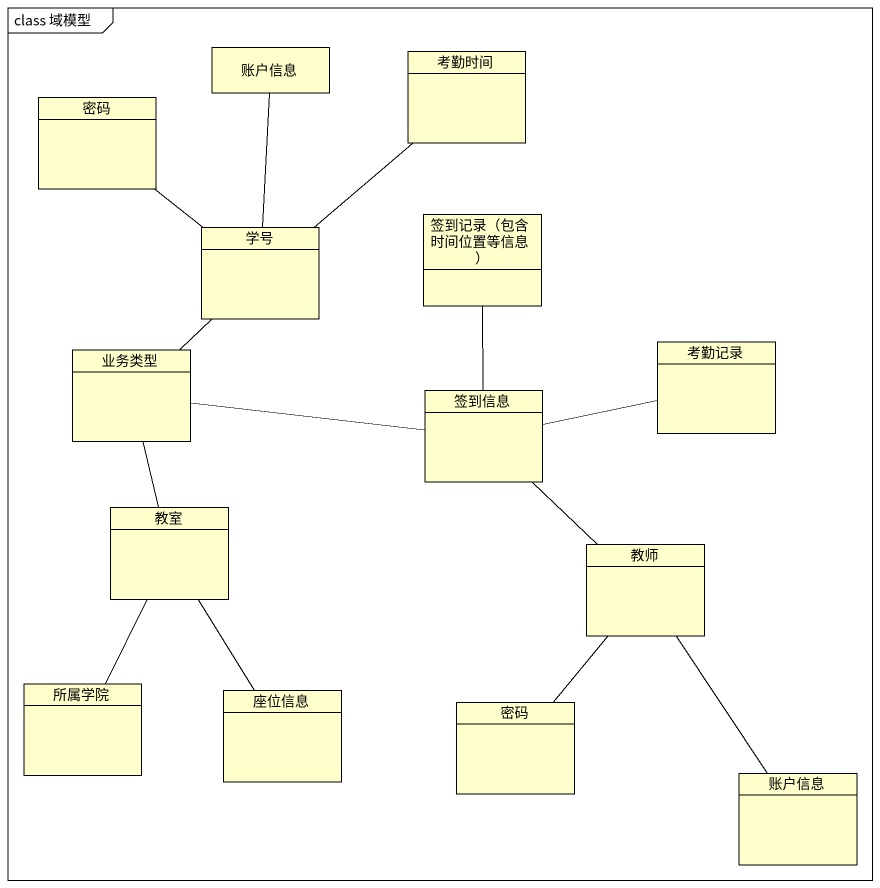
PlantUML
@startuml
mainframe class 域模型
hide circle
hide empty members
class 密码
class 账户信息
class 考勤时间
class "签到记录（包含时间位置等信息）" as 签到记录_包含时间位置等信息
class 学号
class 业务类型
class 签到信息
class 考勤记录
class 教室
class 教师
class 所属学院
class 座位信息
class "密码" as 密码_2
class "账户信息" as 账户信息_2
学号 -up- 密码
学号 -up- 账户信息
学号 -up- 考勤时间
学号 -- 业务类型
业务类型 -right- 签到信息
业务类型 -- 教室
签到信息 -up- 签到记录_包含时间位置等信息
签到信息 -right- 考勤记录
签到信息 -- 教师
教室 -- 所属学院
教室 -- 座位信息
教师 -- 密码_2
教师 -- 账户信息_2
@enduml
